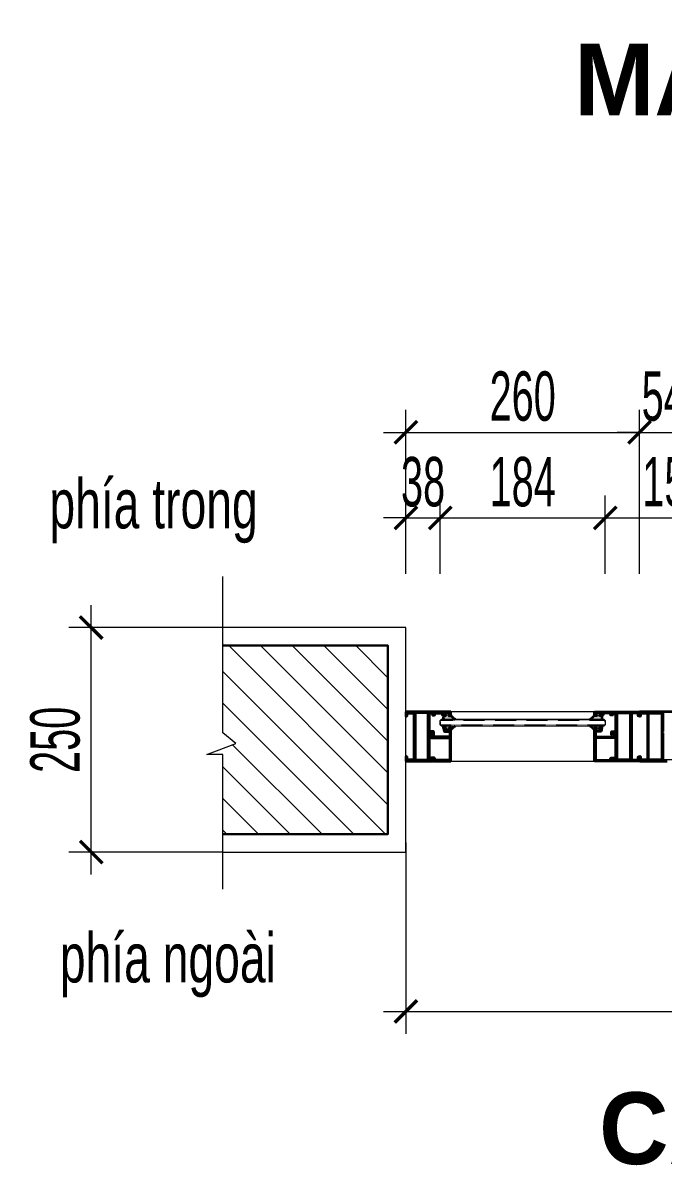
# Model space of a CAD drawing. Header units: millimetres. Extents: x 1336014 to 2939047, y -333549 to -60566.
# Drawn here: x 1467852 to 1468565, y -217357 to -216085 of the extents above; entities that cross this region are included whole.
import ezdxf

# ---------------------------------------------------------------- set-up
doc = ezdxf.new("R2010")
doc.units = ezdxf.units.MM
doc.header["$MEASUREMENT"] = 0
doc.linetypes.add('HIDDEN', pattern=[0.375, 0.25, -0.125])
for name, color, linetype, lineweight in [('01.Cut', 255, 'Continuous', 35), ('05.Text', 253, 'Continuous', 18), ('08.Dim', 156, 'Continuous', 15), ('09.Hatch', 250, 'Continuous', 5), ('Cycad-DIM', 7, 'Continuous', 13), ('kính', 54, 'Continuous', 9), ('nep', 9, 'Continuous', 15), ('Nẹp nhôm', 6, 'Continuous', 9), ('wall', 4, 'Continuous', 9), ('Đường gióng', 251, 'Continuous', 9)]:
    doc.layers.add(name, color=color, linetype=linetype, lineweight=lineweight)
doc.styles.add('AVANH-B', font='')
doc.styles.add('TT5_Text Dim', font='hoatbif.shx', dxfattribs={"width": 0.6})
doc.styles.get('AVANH-B').set_extended_font_data('.VnAvantH', bold=True)
doc.dimstyles.new('TT5_Dim 1-25', dxfattribs={"dimscale": 25, "dimtxt": 2.2, "dimasz": 1, "dimexe": 1, "dimexo": 0, "dimgap": 0.5, "dimtad": 1, "dimdec": 0, "dimzin": 0, "dimdsep": 46, "dimtxsty": 'TT5_Text Dim', "dimblk": 'ARCHTICK', "dimcen": 0, "dimdle": 1, "dimclrd": 256, "dimclre": 256, "dimclrt": 1, "dimadec": 0, "dimazin": 0, "dimtfac": 0.015, "dimtdec": 0, "dimtix": 1, "dimtmove": 2, "dimatfit": 3, "dimldrblk": 'DOT', "dimfxl": 1, "dimtolj": 1, "dimtzin": 0, "dimlwd": -1, "dimlwe": -1, "dimarcsym": 1})

# ---------------------------------------------------------------- blocks, each defined once
blk = doc.blocks.new('_ARCHTICK')
at = {"const_width": 0.15}
blk.add_lwpolyline([(-0.5, -0.5), (0.5, 0.5)], dxfattribs=at)
blk = doc.blocks.new('*D2171')
at = {"layer": '08.Dim', "ltscale": 200, "transparency": 16777216}
for p, q in [((1468278.5, -216997.5), (1468278.5, -217210.7)), ((1469028.5, -217070.4), (1469028.5, -217210.7)), ((1468253.5, -217185.7), (1469053.5, -217185.7))]:
    blk.add_line(p, q, dxfattribs=at)
at = {"layer": 'Defpoints', "color": 0, "ltscale": 200, "transparency": 16777216}
for p in [(1468278.5, -216997.5), (1469028.5, -217070.4), (1469028.5, -217185.7)]:
    blk.add_point(p, dxfattribs=at)
at = {"layer": '08.Dim', "ltscale": 200, "transparency": 16777216, "xscale": 25, "yscale": 25, "zscale": 25, "rotation": 180}
blk.add_blockref('_ARCHTICK', (1468278.5, -217185.7), dxfattribs=at)
at = {"layer": '08.Dim', "ltscale": 200, "transparency": 16777216, "xscale": 25, "yscale": 25, "zscale": 25}
blk.add_blockref('_ARCHTICK', (1469028.5, -217185.7), dxfattribs=at)
at = {"layer": '08.Dim', "color": 1, "ltscale": 200, "transparency": 16777216, "insert": (1468653.5, -217145.7), "char_height": 55, "attachment_point": 5, "style": 'TT5_Text Dim'}
blk.add_mtext('\\A1;750', dxfattribs=at)
blk = doc.blocks.new('_DOT')
blk.add_line((-0.5, 0), (-1, 0))
at = {"const_width": 0.5}
blk.add_lwpolyline([(-0.25, 0, 1), (0.25, 0, 1)], format="xyb", close=True, dxfattribs=at)
blk = doc.blocks.new('*D2180')
at = {"layer": '08.Dim', "ltscale": 200, "transparency": 16777216}
for p, q in [((1467928.2, -217033.3), (1467928.2, -216733.3)), ((1468074.8, -216758.3), (1467903.2, -216758.3)), ((1468074.8, -217008.3), (1467903.2, -217008.3))]:
    blk.add_line(p, q, dxfattribs=at)
at = {"layer": 'Defpoints', "color": 0, "ltscale": 200, "transparency": 16777216}
for p in [(1467928.2, -216758.3), (1468074.8, -216758.3), (1468074.8, -217008.3)]:
    blk.add_point(p, dxfattribs=at)
at = {"layer": '08.Dim', "ltscale": 200, "transparency": 16777216, "xscale": 25, "yscale": 25, "zscale": 25}
for p, rotation in [((1467928.2, -216758.3), 90), ((1467928.2, -217008.3), 270)]:
    blk.add_blockref('_ARCHTICK', p, dxfattribs=dict(at, rotation=rotation))
at = {"layer": '08.Dim', "color": 1, "ltscale": 200, "transparency": 16777216, "insert": (1467888.2, -216883.3), "char_height": 55, "attachment_point": 5, "rotation": 90, "style": 'TT5_Text Dim'}
blk.add_mtext('\\A1;250', dxfattribs=at)
blk = doc.blocks.new('*D2185')
at = {"layer": '08.Dim', "ltscale": 200, "transparency": 16777216}
for p, q in [((1468278.5, -216698.5), (1468278.5, -216515.9)), ((1468538.5, -216698.5), (1468538.5, -216515.9)), ((1468253.5, -216540.9), (1468563.5, -216540.9))]:
    blk.add_line(p, q, dxfattribs=at)
at = {"layer": 'Defpoints', "color": 0, "ltscale": 200, "transparency": 16777216}
for p in [(1468538.5, -216540.9), (1468278.5, -216698.5), (1468538.5, -216698.5)]:
    blk.add_point(p, dxfattribs=at)
at = {"layer": '08.Dim', "ltscale": 200, "transparency": 16777216, "xscale": 25, "yscale": 25, "zscale": 25, "rotation": 180}
blk.add_blockref('_ARCHTICK', (1468278.5, -216540.9), dxfattribs=at)
at = {"layer": '08.Dim', "ltscale": 200, "transparency": 16777216, "xscale": 25, "yscale": 25, "zscale": 25}
blk.add_blockref('_ARCHTICK', (1468538.5, -216540.9), dxfattribs=at)
at = {"layer": '08.Dim', "color": 1, "ltscale": 200, "transparency": 16777216, "insert": (1468408.5, -216500.9), "char_height": 55, "attachment_point": 5, "style": 'TT5_Text Dim'}
blk.add_mtext('\\A1;260', dxfattribs=at)
blk = doc.blocks.new('*D2186')
at = {"layer": '08.Dim', "ltscale": 200, "transparency": 16777216}
for p, q in [((1468316.7, -216698.3), (1468316.7, -216611.2)), ((1468500.3, -216698.3), (1468500.3, -216611.2)), ((1468291.7, -216636.2), (1468525.3, -216636.2))]:
    blk.add_line(p, q, dxfattribs=at)
at = {"layer": 'Defpoints', "color": 0, "ltscale": 200, "transparency": 16777216}
for p in [(1468500.3, -216636.2), (1468316.7, -216698.3), (1468500.3, -216698.3)]:
    blk.add_point(p, dxfattribs=at)
at = {"layer": '08.Dim', "ltscale": 200, "transparency": 16777216, "xscale": 25, "yscale": 25, "zscale": 25, "rotation": 180}
blk.add_blockref('_ARCHTICK', (1468316.7, -216636.2), dxfattribs=at)
at = {"layer": '08.Dim', "ltscale": 200, "transparency": 16777216, "xscale": 25, "yscale": 25, "zscale": 25}
blk.add_blockref('_ARCHTICK', (1468500.3, -216636.2), dxfattribs=at)
at = {"layer": '08.Dim', "color": 1, "ltscale": 200, "transparency": 16777216, "insert": (1468408.5, -216596.2), "char_height": 55, "attachment_point": 5, "style": 'TT5_Text Dim'}
blk.add_mtext('\\A1;184', dxfattribs=at)
blk = doc.blocks.new('*D2187')
at = {"layer": '08.Dim', "transparency": 16777216}
for p, q in [((1468500.3, -216671.5), (1468500.3, -216611.2)), ((1468656.7, -216671.5), (1468656.7, -216611.2)), ((1468475.3, -216636.2), (1468681.7, -216636.2))]:
    blk.add_line(p, q, dxfattribs=at)
at = {"layer": 'Defpoints', "color": 0, "transparency": 16777216}
for p in [(1468656.7, -216636.2), (1468500.3, -216671.5), (1468656.7, -216671.5)]:
    blk.add_point(p, dxfattribs=at)
at = {"layer": '08.Dim', "transparency": 16777216, "xscale": 25, "yscale": 25, "zscale": 25, "rotation": 180}
blk.add_blockref('_ARCHTICK', (1468500.3, -216636.2), dxfattribs=at)
at = {"layer": '08.Dim', "transparency": 16777216, "xscale": 25, "yscale": 25, "zscale": 25}
blk.add_blockref('_ARCHTICK', (1468656.7, -216636.2), dxfattribs=at)
at = {"layer": '08.Dim', "color": 1, "transparency": 16777216, "insert": (1468578.5, -216596.2), "char_height": 55, "attachment_point": 5, "style": 'TT5_Text Dim'}
blk.add_mtext('\\A1;156', dxfattribs=at)
blk = doc.blocks.new('*D2188')
at = {"layer": '08.Dim', "transparency": 16777216}
for p, q in [((1468538.5, -216636.2), (1468538.5, -216515.9)), ((1468592.5, -216636.2), (1468592.5, -216515.9)), ((1468538.5, -216540.9), (1468513.5, -216540.9)), ((1468538.5, -216540.9), (1468592.5, -216540.9)), ((1468592.5, -216540.9), (1468617.5, -216540.9))]:
    blk.add_line(p, q, dxfattribs=at)
at = {"layer": 'Defpoints', "color": 0, "transparency": 16777216}
for p in [(1468592.5, -216540.9), (1468538.5, -216636.2), (1468592.5, -216636.2)]:
    blk.add_point(p, dxfattribs=at)
at = {"layer": '08.Dim', "transparency": 16777216, "xscale": 25, "yscale": 25, "zscale": 25}
blk.add_blockref('_ARCHTICK', (1468538.5, -216540.9), dxfattribs=at)
at = {"layer": '08.Dim', "transparency": 16777216, "xscale": 25, "yscale": 25, "zscale": 25, "rotation": 180}
blk.add_blockref('_ARCHTICK', (1468592.5, -216540.9), dxfattribs=at)
at = {"layer": '08.Dim', "color": 1, "transparency": 16777216, "insert": (1468565.5, -216500.9), "char_height": 55, "attachment_point": 5, "style": 'TT5_Text Dim'}
blk.add_mtext('\\A1;54', dxfattribs=at)
blk = doc.blocks.new('*D2190')
at = {"layer": '08.Dim', "transparency": 16777216}
for p, q in [((1468278.5, -216679), (1468278.5, -216611.2)), ((1468316.7, -216679), (1468316.7, -216611.2)), ((1468278.5, -216636.2), (1468253.5, -216636.2)), ((1468278.5, -216636.2), (1468316.7, -216636.2)), ((1468316.7, -216636.2), (1468341.7, -216636.2))]:
    blk.add_line(p, q, dxfattribs=at)
at = {"layer": 'Defpoints', "color": 0, "transparency": 16777216}
for p in [(1468316.7, -216636.2), (1468278.5, -216679), (1468316.7, -216679)]:
    blk.add_point(p, dxfattribs=at)
at = {"layer": '08.Dim', "transparency": 16777216, "xscale": 25, "yscale": 25, "zscale": 25}
blk.add_blockref('_ARCHTICK', (1468278.5, -216636.2), dxfattribs=at)
at = {"layer": '08.Dim', "transparency": 16777216, "xscale": 25, "yscale": 25, "zscale": 25, "rotation": 180}
blk.add_blockref('_ARCHTICK', (1468316.7, -216636.2), dxfattribs=at)
at = {"layer": '08.Dim', "color": 1, "transparency": 16777216, "insert": (1468297.6, -216596.2), "char_height": 55, "attachment_point": 5, "style": 'TT5_Text Dim'}
blk.add_mtext('\\A1;38', dxfattribs=at)

msp = doc.modelspace()

# ---------------------------------------------------------------- hatches: boundary and pattern name
at = {"layer": '01.Cut'}
h = msp.add_hatch(color=256, dxfattribs=at)
h.paths.add_polyline_path([(1468328.5, -216872.3), (1468328.5, -216870.2, 0.414214), (1468328, -216869.7), (1468326.8, -216869.7, 0.339454), (1468326.3, -216870.1), (1468326.2, -216870.4, 0.493145), (1468326.4, -216870.7), (1468327, -216870.7, -0.414214), (1468327.5, -216871.2), (1468327.5, -216872.5, -0.414214), (1468327, -216873), (1468322.4, -216873, -0.414214), (1468321.9, -216872.5), (1468321.9, -216871.2, -0.414214), (1468322.4, -216870.7), (1468323, -216870.7, 0.493145), (1468323.2, -216870.4), (1468323.1, -216870.1, 0.339454), (1468322.6, -216869.7), (1468321.4, -216869.7, 0.414214), (1468320.9, -216870.2), (1468320.9, -216871.4, -0.384421), (1468320.3, -216868.2), (1468333.5, -216868.2, 0.144361)])
h.paths.add_polyline_path([(1468333.5, -216860.2), (1468320.3, -216860.2, -0.465856), (1468321.5, -216856.6), (1468322.4, -216856.6, 0.339454), (1468322.9, -216856.2), (1468323, -216855.9, 0.493145), (1468322.8, -216855.6), (1468322.2, -216855.6, -0.414214), (1468321.7, -216855.1), (1468321.7, -216853.8, -0.414214), (1468322.2, -216853.3), (1468326.8, -216853.3, -0.414214), (1468327.3, -216853.8), (1468327.3, -216855.1, -0.414214), (1468326.8, -216855.6), (1468326.2, -216855.6, 0.493145), (1468326, -216855.9), (1468326.1, -216856.2, 0.339454), (1468326.6, -216856.6), (1468328, -216856.6, 0.414214), (1468328.5, -216856.1), (1468328.5, -216856, 0.144361)])
h = msp.add_hatch(color=256, dxfattribs=at)
h.paths.add_polyline_path([(1468488.5, -216872.3), (1468488.5, -216870.1, -0.414214), (1468489, -216869.6), (1468490.2, -216869.6, -0.339454), (1468490.7, -216870), (1468490.8, -216870.4, -0.493145), (1468490.6, -216870.6), (1468490, -216870.6, 0.414214), (1468489.5, -216871.1), (1468489.5, -216872.4, 0.414214), (1468490, -216872.9), (1468494.6, -216872.9, 0.414214), (1468495.1, -216872.4), (1468495.1, -216871.1, 0.414214), (1468494.6, -216870.6), (1468494, -216870.6, -0.493145), (1468493.8, -216870.4), (1468493.9, -216870, -0.339454), (1468494.4, -216869.6), (1468495.6, -216869.6, -0.414214), (1468496.1, -216870.1), (1468496.1, -216871.3, 0.384421), (1468496.8, -216868.1), (1468483.5, -216868.1, -0.144361)])
h.paths.add_polyline_path([(1468483.5, -216860.1), (1468496.8, -216860.1, 0.465856), (1468495.5, -216856.6), (1468494.6, -216856.6, -0.339454), (1468494.1, -216856.2), (1468494, -216855.8, -0.493145), (1468494.2, -216855.6), (1468494.8, -216855.6, 0.414214), (1468495.3, -216855.1), (1468495.3, -216853.8, 0.414214), (1468494.8, -216853.3), (1468490.2, -216853.3, 0.414214), (1468489.7, -216853.8), (1468489.7, -216855.1, 0.414214), (1468490.2, -216855.6), (1468490.8, -216855.6, -0.493145), (1468491, -216855.8), (1468490.9, -216856.2, -0.339454), (1468490.4, -216856.6), (1468489, -216856.6, -0.414214), (1468488.5, -216856.1), (1468488.5, -216855.9, -0.144361)])
at = {"layer": '09.Hatch', "ltscale": 0.5}
h = msp.add_hatch(dxfattribs=at)
h.set_pattern_fill('ANSI31', color=256, scale=200, angle=180, style=0)
h.set_pattern_definition([(315, (1462511.416, -216193.586), (-17.67767, -17.67767), [])])
h.paths.add_polyline_path([(1468258.5, -216988.3), (1468074.8, -216988.3), (1468074.8, -216899.7), (1468056.9, -216899.7), (1468089.2, -216887.4), (1468074.8, -216875.5), (1468074.8, -216778.3), (1468258.5, -216778.3)])

# ---------------------------------------------------------------- linework, layer by layer
at = {"layer": '01.Cut'}
for points in [[(1468305.2, -216905.5, -0.414214), (1468304.7, -216905), (1468304.7, -216875.9, -0.414214), (1468305.2, -216875.4), (1468307.6, -216875.4, -0.414214), (1468308.1, -216875.9), (1468308.1, -216877.5, 0.493145), (1468308.7, -216878), (1468309.3, -216877.8, 0.339454), (1468309.7, -216877.3), (1468309.7, -216874.5, 0.414214), (1468309.2, -216874), (1468305.2, -216874, -0.414214), (1468304.7, -216873.5), (1468304.7, -216854, -0.414214), (1468305.2, -216853.5), (1468307.4, -216853.5, -0.414214), (1468307.9, -216854), (1468307.9, -216855.2, 0.414214), (1468308.4, -216855.7), (1468310.3, -216855.7, 0.414214), (1468310.8, -216855.2), (1468310.8, -216855.2, 0.414214), (1468310.3, -216854.7), (1468309.8, -216854.7, -0.414214), (1468309.3, -216854.2), (1468309.3, -216854, -0.414214), (1468309.8, -216853.5), (1468319.8, -216853.5, -0.414214), (1468320.3, -216854), (1468320.3, -216854.2, -0.414214), (1468319.8, -216854.7), (1468319.3, -216854.7, 0.414214), (1468318.8, -216855.2), (1468318.8, -216855.2, 0.414214), (1468319.3, -216855.7), (1468320, -216855.7, -0.414214), (1468320.3, -216856), (1468320.3, -216856.1, 0.414214), (1468320.8, -216856.6), (1468322.4, -216856.6, 0.339454), (1468322.9, -216856.2), (1468323, -216855.9, 0.493145), (1468322.8, -216855.6), (1468322.2, -216855.6, -0.414214), (1468321.7, -216855.1), (1468321.7, -216853.8, -0.414214), (1468322.2, -216853.3), (1468326.8, -216853.3, -0.414214), (1468327.3, -216853.8), (1468327.3, -216855.1, -0.414214), (1468326.8, -216855.6), (1468326.2, -216855.6, 0.493145), (1468326, -216855.9), (1468326.1, -216856.2, 0.339454), (1468326.6, -216856.6), (1468328, -216856.6, 0.414214), (1468328.5, -216856.1), (1468328.5, -216852.6, 0.414214), (1468328, -216852.1), (1468279, -216852.1, 0.414214), (1468278.5, -216852.6), (1468278.5, -216856.6, 0.57735), (1468279.3, -216857), (1468279.7, -216856.8, 0.267949), (1468279.9, -216856.4), (1468279.9, -216854, -0.414214), (1468280.4, -216853.5), (1468286.8, -216853.5, -0.414214), (1468287.3, -216854), (1468287.3, -216905, -0.414214), (1468286.8, -216905.5), (1468280.4, -216905.5, -0.414214), (1468279.9, -216905), (1468279.9, -216902.6, 0.267949), (1468279.7, -216902.2), (1468279.3, -216902, 0.57735), (1468278.5, -216902.4), (1468278.5, -216906.4, 0.414214), (1468279, -216906.9), (1468309.2, -216906.9, 0.414214), (1468309.7, -216906.4), (1468309.7, -216904.9, 0.339454), (1468309.3, -216904.4), (1468309.1, -216904.3, 0.493145), (1468308.7, -216904.6), (1468308.7, -216905, -0.414214), (1468308.2, -216905.5)], [(1468303.3, -216853.9, 0.414214), (1468302.8, -216853.4), (1468289.2, -216853.4, 0.414214), (1468288.7, -216853.9), (1468288.7, -216904.9, 0.414214), (1468289.2, -216905.4), (1468302.8, -216905.4, 0.414214), (1468303.3, -216904.9)], [(1468511.8, -216905.5, 0.414214), (1468512.3, -216905), (1468512.3, -216875.9, 0.414214), (1468511.8, -216875.4), (1468509.5, -216875.4, 0.414214), (1468509, -216875.9), (1468509, -216877.5, -0.493145), (1468508.4, -216878), (1468507.7, -216877.8, -0.339454), (1468507.3, -216877.3), (1468507.3, -216874.5, -0.414214), (1468507.8, -216874), (1468511.8, -216874, 0.414214), (1468512.3, -216873.5), (1468512.3, -216854, 0.414214), (1468511.8, -216853.5), (1468509.6, -216853.5, 0.414214), (1468509.1, -216854), (1468509.1, -216855.2, -0.414214), (1468508.6, -216855.7), (1468506.7, -216855.7, -0.414214), (1468506.2, -216855.2), (1468506.2, -216855.2, -0.414214), (1468506.7, -216854.7), (1468507.2, -216854.7, 0.414214), (1468507.7, -216854.2), (1468507.7, -216854, 0.414214), (1468507.2, -216853.5), (1468497.2, -216853.5, 0.414214), (1468496.7, -216854), (1468496.7, -216854.2, 0.414214), (1468497.2, -216854.7), (1468497.7, -216854.7, -0.414214), (1468498.2, -216855.2), (1468498.2, -216855.2, -0.414214), (1468497.7, -216855.7), (1468497, -216855.7, 0.414214), (1468496.7, -216856), (1468496.7, -216856.1, -0.414214), (1468496.2, -216856.6), (1468494.6, -216856.6, -0.339454), (1468494.1, -216856.2), (1468494, -216855.9, -0.493145), (1468494.2, -216855.6), (1468494.8, -216855.6, 0.414214), (1468495.3, -216855.1), (1468495.3, -216853.8, 0.414214), (1468494.8, -216853.3), (1468490.2, -216853.3, 0.414214), (1468489.7, -216853.8), (1468489.7, -216855.1, 0.414214), (1468490.2, -216855.6), (1468490.8, -216855.6, -0.493145), (1468491, -216855.9), (1468490.9, -216856.2, -0.339454), (1468490.4, -216856.6), (1468489, -216856.6, -0.414214), (1468488.5, -216856.1), (1468488.5, -216852.6, -0.414214), (1468489, -216852.1), (1468538, -216852.1, -0.414214), (1468538.5, -216852.6), (1468538.5, -216856.6, -0.57735), (1468537.8, -216857), (1468537.4, -216856.8, -0.267949), (1468537.1, -216856.4), (1468537.1, -216854, 0.414214), (1468536.6, -216853.5), (1468530.2, -216853.5, 0.414214), (1468529.7, -216854), (1468529.7, -216905, 0.414214), (1468530.2, -216905.5), (1468536.6, -216905.5, 0.414214), (1468537.1, -216905), (1468537.1, -216902.6, -0.267949), (1468537.4, -216902.2), (1468537.8, -216902, -0.57735), (1468538.5, -216902.4), (1468538.5, -216906.4, -0.414214), (1468538, -216906.9), (1468507.8, -216906.9, -0.414214), (1468507.3, -216906.4), (1468507.3, -216904.9, -0.339454), (1468507.7, -216904.4), (1468508, -216904.3, -0.493145), (1468508.3, -216904.6), (1468508.3, -216905, 0.414214), (1468508.8, -216905.5)], [(1468513.7, -216853.9, -0.414214), (1468514.2, -216853.4), (1468527.8, -216853.4, -0.414214), (1468528.3, -216853.9), (1468528.3, -216904.9, -0.414214), (1468527.8, -216905.4), (1468514.2, -216905.4, -0.414214), (1468513.7, -216904.9)], [(1468563.3, -216905, -0.414214), (1468562.8, -216905.5), (1468549.2, -216905.5, -0.414214), (1468548.7, -216905), (1468548.7, -216854, -0.414214), (1468549.2, -216853.5), (1468562.8, -216853.5, -0.414214), (1468563.3, -216854)], [(1468311.2, -216906, -0.414214), (1468310.7, -216905.5), (1468310.7, -216904.8, 0.414214), (1468309.2, -216903.3), (1468306.8, -216903.3, 0.668179), (1468306.6, -216903.8), (1468307.4, -216904.5, 0.339454), (1468308, -216904.6), (1468308.5, -216904.3, -0.131652), (1468308.6, -216904.3), (1468309.2, -216904.3, -0.414214), (1468309.7, -216904.8), (1468309.7, -216906.5, 0.414214), (1468310.2, -216907), (1468328.2, -216907, 0.414214), (1468328.5, -216906.7), (1468328.5, -216870.2, 0.414214), (1468328, -216869.7), (1468326.8, -216869.7, 0.339454), (1468326.3, -216870.1), (1468326.2, -216870.4, 0.493145), (1468326.4, -216870.7), (1468327, -216870.7, -0.414214), (1468327.5, -216871.2), (1468327.5, -216872.5, -0.414214), (1468327, -216873), (1468322.4, -216873, -0.414214), (1468321.9, -216872.5), (1468321.9, -216871.2, -0.414214), (1468322.4, -216870.7), (1468323, -216870.7, 0.493145), (1468323.2, -216870.4), (1468323.1, -216870.1, 0.339454), (1468322.6, -216869.7), (1468321.4, -216869.7, 0.414214), (1468320.9, -216870.2), (1468320.9, -216873, 0.414214), (1468321.9, -216874), (1468327, -216874, -0.414214), (1468327.5, -216874.5), (1468327.5, -216879.6, -0.414214), (1468327, -216880.1), (1468307, -216880.1, -0.57735), (1468306.1, -216878.6), (1468307, -216877.1, -0.213422), (1468307.3, -216876.9, 0.40704), (1468307.9, -216876.1, 0.697588), (1468306.6, -216875.8), (1468305.3, -216878.1, 0.57735), (1468307, -216881.1), (1468327, -216881.1, -0.414214), (1468327.5, -216881.6), (1468327.5, -216905.5, -0.414214), (1468327, -216906)], [(1468505.8, -216906, 0.414214), (1468506.3, -216905.5), (1468506.3, -216904.8, -0.414214), (1468507.8, -216903.3), (1468510.2, -216903.3, -0.668179), (1468510.4, -216903.8), (1468509.7, -216904.5, -0.339454), (1468509.1, -216904.6), (1468508.6, -216904.3, 0.131652), (1468508.4, -216904.3), (1468507.8, -216904.3, 0.414214), (1468507.3, -216904.8), (1468507.3, -216906.5, -0.414214), (1468506.8, -216907), (1468488.8, -216907, -0.414214), (1468488.5, -216906.7), (1468488.5, -216870.2, -0.414214), (1468489, -216869.7), (1468490.2, -216869.7, -0.339454), (1468490.7, -216870.1), (1468490.8, -216870.4, -0.493145), (1468490.6, -216870.7), (1468490, -216870.7, 0.414214), (1468489.5, -216871.2), (1468489.5, -216872.5, 0.414214), (1468490, -216873), (1468494.6, -216873, 0.414214), (1468495.1, -216872.5), (1468495.1, -216871.2, 0.414214), (1468494.6, -216870.7), (1468494, -216870.7, -0.493145), (1468493.8, -216870.4), (1468493.9, -216870.1, -0.339454), (1468494.4, -216869.7), (1468495.6, -216869.7, -0.414214), (1468496.1, -216870.2), (1468496.1, -216873, -0.414214), (1468495.1, -216874), (1468490, -216874, 0.414214), (1468489.5, -216874.5), (1468489.5, -216879.6, 0.414214), (1468490, -216880.1), (1468510, -216880.1, 0.57735), (1468510.9, -216878.6), (1468510.1, -216877.1, 0.213422), (1468509.7, -216876.9, -0.40704), (1468509.2, -216876.1, -0.697588), (1468510.5, -216875.8), (1468511.8, -216878.1, -0.57735), (1468510, -216881.1), (1468490, -216881.1, 0.414214), (1468489.5, -216881.6), (1468489.5, -216905.5, 0.414214), (1468490, -216906)]]:
    msp.add_lwpolyline(points, format="xyb", close=True, dxfattribs=at)
for points in [[(1468588, -216852.1), (1468539, -216852.1, 0.414214), (1468538.5, -216852.6), (1468538.5, -216856.6, 0.57735), (1468539.3, -216857), (1468539.7, -216856.8, 0.267949), (1468539.9, -216856.4), (1468539.9, -216854, -0.414214), (1468540.4, -216853.5), (1468546.8, -216853.5, -0.414214), (1468547.3, -216854), (1468547.3, -216905, -0.414214), (1468546.8, -216905.5), (1468540.4, -216905.5, -0.414214), (1468539.9, -216905), (1468539.9, -216902.6, 0.267949), (1468539.7, -216902.2), (1468539.3, -216902, 0.57735), (1468538.5, -216902.4), (1468538.5, -216906.4, 0.414214), (1468539, -216906.9), (1468569.2, -216906.9, 0.414214)], [(1468565.2, -216874, -0.414214), (1468564.7, -216873.5), (1468564.7, -216854, -0.414214), (1468565.2, -216853.5)], [(1468565.2, -216905.5, -0.414214), (1468564.7, -216905), (1468564.7, -216875.9, -0.414214), (1468565.2, -216875.4)]]:
    msp.add_lwpolyline(points, format="xyb", dxfattribs=at)
for centre, start, end in [((1468322.4, -216858.9), 110.6162, 210.5312), ((1468494.7, -216858.9), 329.4725, 69.3875), ((1468322.4, -216869.4), 149.4688, 233.5801), ((1468494.7, -216869.3), 306.4236, 30.5349)]:
    msp.add_arc(centre, 2.45, start, end, dxfattribs=at)
at = {"layer": '01.Cut', "ltscale": 0.15}
for centre, start, end in [((1468338.1, -216849.6), 213.4969, 246.3551), ((1468478.9, -216849.6), 293.6485, 326.5067), ((1468338.1, -216878.7), 113.6449, 146.5031), ((1468478.9, -216878.6), 33.5006, 66.3588)]:
    msp.add_arc(centre, 11.5, start, end, dxfattribs=at)
at = {"layer": 'kính'}
msp.add_lwpolyline([(1468318.2, -216860.2), (1468498.8, -216860.2), (1468500.3, -216861.7), (1468500.3, -216866.7), (1468498.8, -216868.2), (1468318.2, -216868.2), (1468316.7, -216866.7), (1468316.7, -216861.7)], close=True, dxfattribs=at)
at = {"layer": 'kính', "linetype": 'HIDDEN', "lineweight": 5}
msp.add_lwpolyline([(1468316.7, -216866.7), (1468500.3, -216866.7), (1468500.3, -216861.7), (1468316.7, -216861.7)], close=True, dxfattribs=at)
at = {"layer": 'nep', "ltscale": 0.5}
msp.add_lwpolyline([(1468074.8, -217049.7), (1468074.8, -216899.7), (1468056.9, -216899.7), (1468089.2, -216887.4), (1468074.8, -216875.5), (1468074.8, -216701.4)], dxfattribs=at)
at = {"layer": 'nep'}
msp.add_lwpolyline([(1468074.8, -217008.3), (1468278.5, -217008.3), (1468278.5, -216758.3), (1468074.8, -216758.3)], dxfattribs=at)
at = {"layer": 'Nẹp nhôm'}
msp.add_line((1468538.5, -216905.1), (1468976.5, -216905.1), dxfattribs=at)
at = {"layer": 'wall', "color": 0, "lineweight": 30}
msp.add_lwpolyline([(1468074.8, -216778.3), (1468258.5, -216778.3), (1468258.5, -216988.3), (1468074.8, -216988.3)], dxfattribs=at)
at = {"layer": 'Đường gióng'}
for p, q in [((1468489, -216852.1), (1468328, -216852.1)), ((1468328.2, -216907), (1468488.8, -216907))]:
    msp.add_line(p, q, dxfattribs=at)

# ---------------------------------------------------------------- texts
at = {"layer": '05.Text', "style": 'TT5_Text Dim', "width": 0.7}
for s, p in [('phÝa trong', (1467881.7, -216647.8)), ('phÝa ngoµi', (1467893.3, -217153.5))]:
    msp.add_text(s, height=55, dxfattribs=at).set_placement(p)
at = {"layer": 'Cycad-DIM', "style": 'AVANH-B'}
for s, p in [('mÆt ®øng', (1468465.9, -216188)), ('c¾t 2-2', (1468493.6, -217355.8))]:
    msp.add_text(s, height=80, dxfattribs=at).set_placement(p)

# ---------------------------------------------------------------- dimensions: what is measured, and where the dimension line sits
at = {"layer": '08.Dim', "ltscale": 200}
for base, p1, p2, picture, middle in [((1468538.5, -216540.9), (1468278.5, -216698.5), (1468538.5, -216698.5), '*D2185', (1468408.5, -216500.9)), ((1468500.3, -216636.2), (1468316.7, -216698.3), (1468500.3, -216698.3), '*D2186', (1468408.5, -216596.2)), ((1469028.5, -217185.7), (1468278.5, -216997.5), (1469028.5, -217070.4), '*D2171', (1468653.5, -217145.7))]:
    dim = msp.add_linear_dim(base=base, p1=p1, p2=p2, dimstyle='TT5_Dim 1-25', dxfattribs=at)
    dim.commit()
    dim.dimension.update_dxf_attribs({"geometry": picture, "text_midpoint": middle})
at = {"layer": '08.Dim'}
for base, p1, p2, picture, middle in [((1468592.5, -216540.9), (1468538.5, -216636.2), (1468592.5, -216636.2), '*D2188', (1468565.5, -216500.9)), ((1468316.7, -216636.2), (1468278.5, -216679), (1468316.7, -216679), '*D2190', (1468297.6, -216596.2)), ((1468656.7, -216636.2), (1468500.3, -216671.5), (1468656.7, -216671.5), '*D2187', (1468578.5, -216596.2))]:
    dim = msp.add_linear_dim(base=base, p1=p1, p2=p2, dimstyle='TT5_Dim 1-25', dxfattribs=at)
    dim.commit()
    dim.dimension.update_dxf_attribs({"geometry": picture, "text_midpoint": middle})
at = {"layer": '08.Dim', "ltscale": 200}
dim = msp.add_linear_dim(base=(1467928.2, -216758.3), p1=(1468074.8, -217008.3), p2=(1468074.8, -216758.3), angle=90, dimstyle='TT5_Dim 1-25', dxfattribs=at)
dim.commit()
dim.dimension.update_dxf_attribs({"geometry": '*D2180', "text_midpoint": (1467888.2, -216883.3)})

doc.saveas('drawing.dxf')
